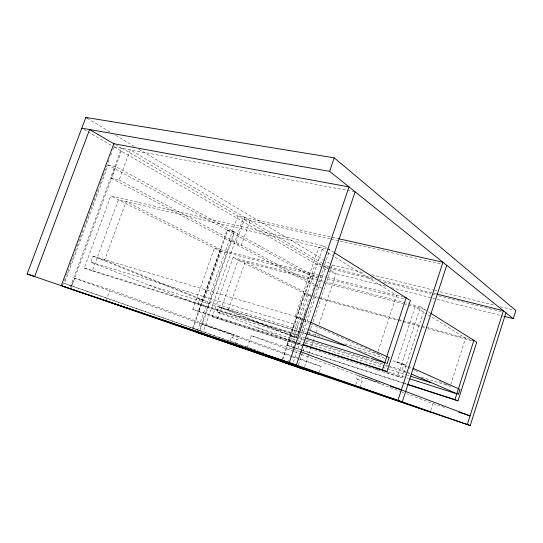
<?xml version="1.0" encoding="UTF-8"?>
<svg xmlns="http://www.w3.org/2000/svg" width="543" height="543" viewBox="0 0 543 543"><rect width="100%" height="100%" fill="white"/><g stroke="black" fill="none" stroke-linecap="round" stroke-linejoin="round"><path stroke-width="0.41" stroke-dasharray="2.71 2.04" d="M430.796 410.488L433.015 403.592L406.843 393.804M450.717 384.512L465.589 338.106L427.185 314.302M403.856 303.842L424.361 309.259L401.976 377.84L397.788 376.123L420.458 306.802L405.723 302.926M405.96 371.683L402.105 370.014L403.992 364.238L391.856 360.477M406.945 366.817L396.906 362.337L415.096 306.809L426.472 313.861M359.921 387.6L362.12 380.969A1.819 1.622 -71.7 0 1 361.149 378.729A1.819 1.622 -71.7 0 1 363.26 377.507L384.057 384.363M378.077 351.192L396.533 295.311L333.945 256.52M355.767 384.492L357.491 379.279A1.839 1.636 -71.5 0 1 356.52 377.018A1.839 1.636 -71.5 0 1 358.651 375.783L378.43 382.299M319.345 371.867L321.157 366.477L299.655 358.651M304.623 366.858L311.417 346.767M311.689 345.966L317.94 327.483M319.026 324.266L336.151 273.645L329.696 269.871M296.39 337.665L310.827 295.243L245.144 261.936L228.304 310.121L296.39 337.665L289.962 335.642M288.523 361.597L289.066 360.002M292.059 351.206L292.602 349.604M292.874 348.803L293.967 345.606M297.774 334.407L302.132 321.612M303.761 316.813L304.854 313.616M305.125 312.816L306.211 309.619M312.748 290.424L314.377 285.625M300.374 336.063L329.723 249.732L118.442 199.77L92.283 271.011L84.28 267.957L110.806 195.921L323.452 245.789L326.934 247.981M293.322 362.072L325.481 267.407L327.945 268.032M298.46 364.781L302.79 351.993M303.062 351.192L304.419 347.194M305.505 343.997L310.379 329.608M310.65 328.807L312.008 324.809M313.094 321.612L332.296 264.977L330.11 263.674M302.722 320.322L295.032 316.895L318.836 247.16L327.47 252.509M294.774 348.015L286.711 345.165L304.358 293.451L310.874 295.256M282.238 359.486L310.725 275.966L227.687 230.47L193.145 328.359L255.984 350.316M282.788 359.385L315.435 263.667L321.015 265.065M290.566 340.787L292.032 336.477L218.673 306.883L216.942 311.825L290.566 340.787L301.86 344.391M297.374 334.834L293.627 333.293L323.452 245.789M290.756 346.712L308.234 295.406L233.049 257.518L212.245 316.766L302.139 345.877M247.248 347.608L251.375 335.676L300.082 351.518M235.099 344.54L236.904 339.327A1.643 1.324 -69.3 0 0 238.703 338.194A1.643 1.324 -69.3 0 0 237.983 336.226L205.471 325.508M230.184 341.153L231.488 337.393A1.663 1.33 -69.3 0 0 233.3 336.246A1.663 1.33 -69.3 0 0 232.58 334.257L199.912 323.499M202.383 334.305L242.952 218.897L330.205 238.757M244.947 217.505L236.185 242.443L229.085 240.671M250.045 220.512L241.384 245.219L234.318 243.454M217.594 318.802L238.167 260.097L315.266 280.453M197.91 304.338L199.709 299.241L93.057 256.221L90.844 262.228L197.91 304.338L304.664 337.746M192.5 328.135L227.089 230.144L108.206 165.011L64.407 283.385L263.803 352.964M319.304 275.301L214.437 248.144L192.792 309.347L198.507 311.526L219.901 250.893L110.806 195.921M196.783 298.059L203.849 300.231L221.571 249.99L126.091 201.575L104.656 260.111L97.116 257.857M197.347 330.782L237.814 215.89L337.359 238.397M108.206 165.011L115.835 166.579L234.094 231.827L199.376 330.443L64.407 283.385M200.014 330.667L234.685 232.153L227.687 230.47M106.007 300.836L110.066 289.704L298.854 358.36M321.089 264.597L122.426 148.409L111.43 178.219L119.168 179.903L130.225 149.861L321.694 262.758M62.621 285.306L66.137 275.81M66.429 275.016L68.771 268.69M69.945 265.52L74.92 252.067M75.212 251.28L78.436 242.572M78.728 241.778L83.12 229.906M84.294 226.743L87.219 218.829M87.518 218.035L98.643 187.966M99.817 184.796L109.482 158.678M110.657 155.515L111.532 153.14M112.706 149.977L113.582 147.601M70.325 287.016L121.544 148.239L116.46 145.266M70.875 288.123L74.554 278.152L110.066 289.704M71.825 285.862L115.835 166.579M113.874 146.814L354.314 191.659M331.033 238.947L440.95 263.973M227.089 230.144L234.094 231.827M332.296 264.977L362.751 272.538M371.806 274.785L434.359 290.301M435.187 290.512L436.83 290.919M440.122 291.734L494.449 305.214M500.212 306.646L513.379 309.91M323.458 265.676L329.004 267.068M329.207 267.115L372.749 278.023M378.505 279.462L436.837 294.075M328.766 268.235L375.518 279.991M383.718 282.055L431.291 294.014M432.106 294.218L435.391 295.046M438.669 295.867L501.827 311.75M385.564 286.209L329.893 272.05L113.982 146.875M391.293 287.661L436.321 299.112M437.142 299.322L503.456 316.182M320.119 275.518L326.676 277.215M327.497 277.425L402.865 296.946M219.901 250.893L319.236 276.74M320.058 276.957L324.164 278.023M327.449 278.878L404.616 298.955M310.725 275.966L317.098 277.629L234.685 232.153M233.049 257.518L404.908 302.709M318.551 281.322L403.035 303.625M316.196 286.697L321.823 288.211M311.689 295.48L318.212 297.286M319.026 297.516L398.08 319.406M398.895 319.637L402.159 320.54M402.974 320.764L420.9 325.725M421.714 325.956L470.618 339.497M308.234 295.406L309.863 295.854M313.114 296.763L319.63 298.569M320.445 298.793L422.183 327.042M422.997 327.273L424.626 327.721M427.884 328.624L471.833 340.828M93.057 256.221L302.397 318.578L299.912 325.875L90.844 262.228M295.032 316.895L302.722 319.189M303.496 319.42L305.797 320.105M377.29 353.588L380.467 354.565M199.709 299.241L300.897 330.388M301.711 330.639L307.372 332.384M308.186 332.635L322.752 337.122M344.608 343.848L381.851 355.312M148.877 285.055L306.082 333.667M218.673 306.883L306.076 333.931M359.486 350.459L386.188 358.726M221.388 307.983L228.304 310.121M396.906 362.337L406.11 365.188M84.28 267.957L293.627 333.293M92.283 271.011L297.136 335.051M216.942 311.825L382.7 363.919M385.93 364.93L387.553 365.439M388.36 365.697L402.105 370.014M292.032 336.477L304.956 340.549M305.763 340.8L384.091 365.487M384.899 365.738L388.937 367.014M389.745 367.265L407.508 372.865M408.316 373.116L409.931 373.625M421.239 377.188L452.726 387.111M256.316 327.314L297.523 340.373M298.331 340.631L304.793 342.681M305.6 342.932L406.592 374.935M407.399 375.193L409.022 375.702M192.792 309.347L301.745 344.079M388.211 371.941L405.967 377.602M406.775 377.86L408.384 378.376M198.507 311.526L296.77 342.884M297.571 343.142L302.403 344.683M212.245 316.766L294.53 343.088M295.338 343.346L301.793 345.409M376.007 369.152L379.238 370.183M386.494 372.505L397.788 376.123M305.356 346.909L401.976 377.84M286.711 345.165L293.152 347.255M293.953 347.513L300.394 349.597M301.202 349.855L402.635 382.693M403.435 382.951L406.659 383.989M295.582 348.273L302.01 350.357M302.818 350.615L404.128 383.426M404.929 383.691L406.537 384.206M292.331 356.907L298.738 359.032M299.539 359.296L321.157 366.477M433.015 403.592L446.706 408.132M231.488 337.393L236.904 339.327M74.554 278.152L291.53 356.642M357.491 379.279L362.12 380.969M251.375 335.676L293.417 351.396M294.211 351.688L300.557 354.063M301.345 354.362L401.291 391.727M402.085 392.026L403.666 392.616M104.656 260.111L203.849 300.231M301.46 326.54L307.637 329.207M406.734 372.016L409.822 373.346M303.489 320.669L309.639 323.411M310.413 323.75L340.393 337.128M341.16 337.468L346.543 339.87M347.31 340.21L376.523 353.242M407.718 367.156L414.669 370.258M415.443 370.604L417.764 371.636M439.389 381.288L444.798 383.697M445.572 384.044L449.434 385.768M303.164 318.924L309.659 321.843M403.992 364.238L407.827 365.962M408.417 366.226L412.436 368.025M111.43 178.219L313.902 285.693M119.168 179.903L314.349 284.213M315.096 284.613L321.076 287.81M83.968 129.472L113.256 146.447M323.037 265.982L328.983 269.457M322.427 263.185L328.271 266.633M87.274 118.306L110.541 132.234M115.625 135.282L134.528 146.596M138.893 149.21L322.841 259.323M323.567 259.758L329.384 263.24M328.189 252.957L333.226 256.079M327.633 248.422L333.293 251.979M420.458 306.802L430.104 312.87"/><path stroke-width="0.81" d="M504.271 316.386L513.278 318.68L515.85 310.521L334.23 157.837L85.821 117.437L27.15 273.977L69.742 288.598M467.299 424.551L503.388 310.739L436.837 294.075M281.973 361.781L470.211 425.563L505.927 312.782M430.823 313.318L476.72 342.185L457.993 400.877L454.959 399.628L473.876 340.4L472.247 339.945M446.726 265.289L402.261 401.915L196.783 332.377M397.931 400.415L442.973 262.269L338.18 238.581M334.006 252.427L410.365 300.455L386.976 371.67L382.448 369.81L406.144 297.795L404.501 297.374M289.27 362.595L349.034 186.907L113.833 143.732L61.278 285.686L289.27 362.595L470.211 425.563M355.149 191.815L296.369 365.066L62.33 286.1M513.278 318.68L329.601 171.323L334.23 157.837M81.783 128.202L329.601 171.323M306.89 333.918L344.975 345.694M306.286 338.255L369.369 357.993M370.984 358.495L383.928 362.548M410.637 376.218L430.022 382.36M303.354 344.595L382.448 369.81M409.999 378.892L455.19 393.308M302.403 344.683L386.976 371.67M407.46 384.254L454.959 399.628M407.338 384.471L457.993 400.877M390.295 386.209L401.372 389.86M458.781 412.144L470.048 415.884L300.876 351.776M27.15 273.977L34.65 276.509L89.575 129.56L114.281 143.997M297.645 367.177L303.808 369.267L70.597 288.89M106.007 300.836L318.571 374.175M246.977 348.402L430.3 412.022M308.41 329.547L387.159 363.559L389.134 357.559L310.433 322.189M411.363 374.012L458.421 394.34L459.996 389.406L413.033 368.297M85.821 117.437L87.274 118.306"/></g></svg>
